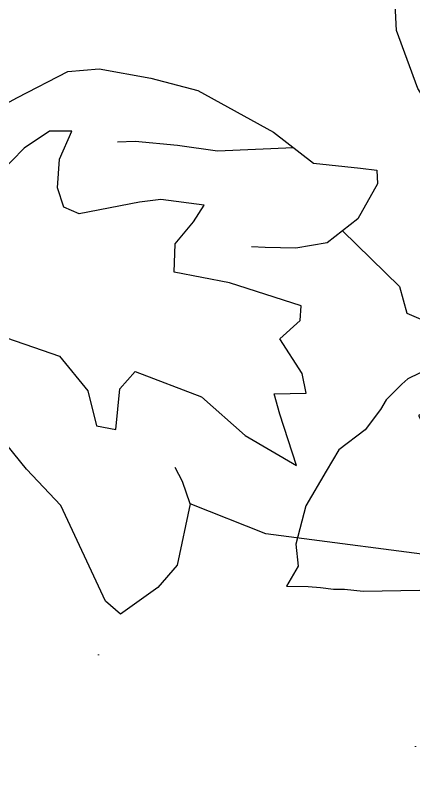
# Model space of a CAD drawing. Header units: millimetres. Extents: x 607619 to 1211550, y 1310734 to 2622648.
# Drawn here: x 607655.54 to 607655.809, y 1311006.92 to 1311007.437 of the extents above; entities that cross this region are included whole.
import ezdxf

# ---------------------------------------------------------------- set-up
doc = ezdxf.new("R2010")
doc.units = ezdxf.units.MM
doc.layers.add('elenarbi-free_blocks', color=7, linetype='Continuous')

# ---------------------------------------------------------------- blocks, each defined once
blk = doc.blocks.new('A$C20C8591F')
at = {"layer": 'elenarbi-free_blocks', "color": 90}
for points in [[(16.4667, 8.6492), (16.7072, 8.6065), (16.9638, 8.6492), (17.2917, 8.7987), (17.6481, 8.991), (18.1756, 9.2616), (18.5034, 9.29), (19.0451, 9.1904), (19.5369, 9.0622), (20.3305, 8.6272), (20.751, 8.2997), (21.2428, 8.2498), (21.4139, 8.2285), (21.421, 8.0861), (21.2143, 7.7158), (20.8936, 7.4666), (20.5657, 7.4096), (20.245, 7.4167), (20.1024, 7.4239)], [(20.5408, 8.4634), (19.746, 8.4278), (19.3255, 8.4848), (18.8836, 8.5275), (18.6983, 8.5204)], [(21.054, 7.5912), (21.6497, 7.0087), (21.728, 6.7295), (22.3765, 6.4502), (22.6449, 6.2491), (22.4995, 5.9922), (22.0299, 5.7352), (21.851, 5.6571), (22.1305, 5.1208), (22.589, 4.9645), (23.4612, 4.8527), (24.2216, 4.8081), (24.5571, 4.8863), (24.5571, 4.8863), (24.1769, 4.4729), (23.327, 4.1825), (22.2871, 4.149), (20.2519, 4.4171), (19.4579, 4.7299), (19.3796, 4.9645), (19.3014, 5.1097)], [(19.4579, 4.7299), (19.3221, 4.0885), (19.1208, 3.854), (18.7294, 3.5747), (18.5728, 3.7087), (18.1032, 4.7141), (17.7453, 5.0939), (17.3875, 5.5296), (16.7366, 5.8452), (16.3899, 5.9346), (15.7973, 5.9346), (15.1599, 5.7112), (14.8132, 5.5213), (14.4988, 5.2116)]]:
    blk.add_lwpolyline(points, dxfattribs=at)
at = {"layer": 'elenarbi-free_blocks', "color": 84}
blk.add_lwpolyline([(17.3488, 6.5326), (18.0902, 6.2789), (18.3847, 5.9137), (18.4761, 5.5484), (18.6792, 5.5079), (18.7198, 5.934), (18.8823, 6.1166), (19.5759, 5.8512), (20.0329, 5.4454), (20.5712, 5.1309), (20.3985, 5.6686), (20.3376, 5.8816), (20.6727, 5.8918), (20.6321, 6.0947), (20.3985, 6.4599), (20.6118, 6.6527), (20.6219, 6.8049), (19.8704, 7.0484), (19.2915, 7.16), (19.3017, 7.4542), (19.4946, 7.6875), (19.6063, 7.86), (19.6063, 7.86), (19.1493, 7.9209), (18.9259, 7.8905), (18.2962, 7.7687), (18.1337, 7.8397), (18.0686, 8.044), (18.09, 8.343), (18.2183, 8.635), (17.9831, 8.635), (17.7194, 8.457), (17.4557, 8.1935)], dxfattribs=at)
blk = doc.blocks.new('A$C69433AA9')
at = {"layer": 'elenarbi-free_blocks', "color": 82}
for p, q in [((3.506, 11.633), (2.545, 11.169)), ((2.415, 11.058), (2.085, 10.728)), ((2.545, 11.169), (2.415, 11.058)), ((2.085, 10.728), (1.968, 10.524)), ((1.968, 10.524), (1.647, 10.097)), ((1.647, 10.097), (1.093, 9.68)), ((1.093, 9.68), (0.831, 9.233)), ((0.831, 9.233), (0.402, 8.503)), ((0.402, 8.503), (0.198, 7.704)), ((0.198, 7.704), (0.246, 7.238)), ((0.246, 7.238), (0, 6.819)), ((0, 6.819), (0.457, 6.812)), ((0.457, 6.812), (0.709, 6.789)), ((0.709, 6.789), (0.985, 6.759)), ((0.985, 6.759), (1.216, 6.759)), ((1.216, 6.759), (1.603, 6.712)), ((1.603, 6.712), (2.793, 6.734))]:
    blk.add_line(p, q, dxfattribs=at)
blk.add_lwpolyline([(4.547, 15.085), (3.581, 15.951), (2.751, 17.25), (2.304, 18.467), (2.266, 19.297), (2.501, 19.297), (2.666, 19.427), (2.813, 19.505), (3.039, 19.531), (3.405, 19.557), (3.935, 19.566), (4.335, 19.54), (5.047, 19.479), (5.638, 19.323), (6.386, 18.975), (6.824, 18.667)], dxfattribs=at)

msp = doc.modelspace()

# ---------------------------------------------------------------- hatches: boundary and pattern name
at = {"lineweight": 0}
h = msp.add_hatch(dxfattribs=at)
h.set_pattern_fill('AR-SAND', scale=0.214949, style=0)
h.set_pattern_definition([(37.5, (467700.62427, 1042515.6743), (-0.0135403658, 0.41416903983), [0, -0.3267226358, 0, -0.36541347426, 0, -0.34929229157]), (7.5, (467700.62427, 1042515.6743), (0.3804119144, 0.6066177639), [0, -0.17625826405, 0, -0.29448027043, 0, -0.1128482788]), (327.5, (467700.3599, 1042515.6743), (0.66938199825, 0.0012164085), [0, -0.10747455125, 0, -0.3869083845, 0, -0.5051303909]), (317.5, (467700.3599, 1042515.6743), (0.6461642157, 0.188655575), [0, -0.05373727563, 0, -0.25363994095, 0, -0.29018128838])])
h.paths.add_polyline_path([(607657.92453, 1311007.00584), (607652.79996, 1311007.00584), (607652.79996, 1311006.39642), (607657.92453, 1311006.39642)])

# ---------------------------------------------------------------- block references
at = {"color": 7, "lineweight": 0}
for name, p, xscale, yscale, zscale in [('A$C20C8591F', (607654.40334, 1311006.80177), 0.06448473071309854, 0.06448473071309854, 0.06448473071309854), ('A$C69433AA9', (607655.72319, 1311006.83125), 0.03224236536951503, 0.03224236536951503, 0.03224236536951503)]:
    msp.add_blockref(name, p, dxfattribs=dict(at, xscale=xscale, yscale=yscale, zscale=zscale))

doc.saveas('drawing.dxf')
